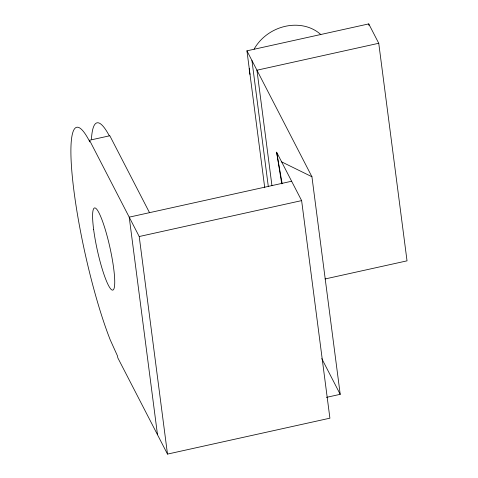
<?xml version="1.0" encoding="UTF-8"?>
<svg xmlns="http://www.w3.org/2000/svg" width="478" height="478" viewBox="0 0 478 478"><rect width="100%" height="100%" fill="white"/><g stroke="black" fill="none" stroke-linecap="round" stroke-linejoin="round"><path stroke-width="0.72" d="M264.734 187.746L246.941 50.835L368.753 23.9L378.749 43.271L407.029 260.845L325.094 278.961M378.749 43.271L256.943 70.206L271.946 185.655M281.745 183.821L276.631 152.183L301.624 200.611L329.904 418.184L167.491 454.1L117.791 357.813L117.576 356.14L110.239 339.876A124.65 19.096 77.5 0 1 72.716 180.487A124.65 19.096 77.5 0 1 88.998 140.287L89.733 141.918L89.517 140.239L109.821 135.752L149.518 212.662M291.628 181.24L129.215 217.155L157.489 434.729M89.517 140.239L139.212 236.526L301.624 200.611M326.432 397.367L340.211 394.326L311.931 176.746L246.941 50.835M281.632 161.869L311.931 176.746M321.766 358.59L340.211 394.326M276.631 152.183L282.169 183.743M368.753 23.9L368.944 25.382M251.942 60.521L268.289 186.33M139.212 236.526L167.491 454.1M249.982 74.425A42.082 35.993 -27.3 0 1 249.229 68.605M254.111 49.132A42.082 35.993 -27.3 0 1 320.822 34.583M91.429 139.188A124.65 19.096 77.5 0 1 109.301 135.794M93.658 229.655A42.082 6.447 77.5 0 0 112.736 290.116A42.082 6.447 77.5 0 0 104.574 227.307A42.082 6.447 77.5 0 0 93.658 229.655"/></g></svg>
